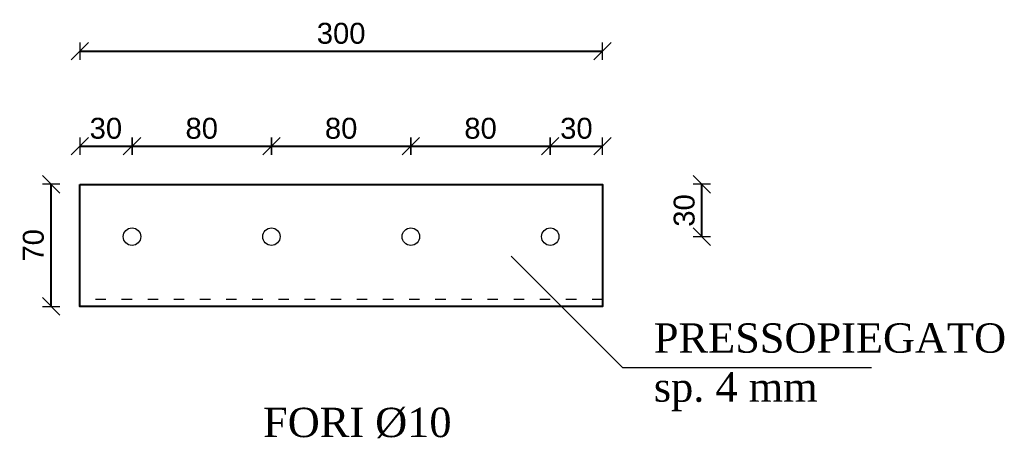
# Model space of a CAD drawing. Header units: millimetres. Extents: x -116399 to 112199, y -90759 to -31335.
# Drawn here: x 26924 to 27489, y -48995 to -48755 of the extents above; entities that cross this region are included whole.
import ezdxf

# ---------------------------------------------------------------- set-up
doc = ezdxf.new("R2010")
doc.units = ezdxf.units.MM
doc.linetypes.add('ACAD_ISO03W100', pattern=[30, 12, -18])
for name, color, linetype, lineweight in [('AZF_0', 7, 'Continuous', 9), ('AZF_2', 2, 'Continuous', 25), ('AZF_QUOTE', 142, 'Continuous', 5), ('cartiglio', 7, 'Continuous', 15)]:
    doc.layers.add(name, color=color, linetype=linetype, lineweight=lineweight)
doc.styles.get("Standard").update_dxf_attribs({"font": 'arial.ttf'})
doc.dimstyles.new('Q5', dxfattribs={"dimtxt": 12, "dimasz": 0.2, "dimexe": 1.25, "dimexo": 0.75, "dimgap": 4, "dimtad": 1, "dimzin": 12, "dimdsep": 46, "dimtxsty": 'Standard', "dimblk": 'Q', "dimcen": 2.5, "dimse1": 1, "dimse2": 1, "dimazin": 3, "dimtfac": 1.25, "dimtix": 1, "dimtmove": 2, "dimatfit": 3, "dimldrblk": 'Q', "dimfxl": 1, "dimtolj": 1, "dimtzin": 12})

# ---------------------------------------------------------------- blocks, each defined once
blk = doc.blocks.new('Q')
at = {"color": 4}
blk.add_line((-25, -25), (25, 25), dxfattribs=at)
blk.add_line((0, -25), (0, 25))
blk = doc.blocks.new('*D144')
at = {"layer": 'AZF_QUOTE', "color": 0, "lineweight": -2}
blk.add_line((26958.42, -48827.17), (26988.02, -48827.17), dxfattribs=at)
at = {"layer": 'Defpoints', "color": 0}
for p in [(26988.22, -48827.17), (26958.22, -48849.11), (26988.22, -48879.11)]:
    blk.add_point(p, dxfattribs=at)
at = {"layer": 'AZF_QUOTE', "color": 0, "lineweight": -2, "xscale": 0.2, "yscale": 0.2, "zscale": 0.2, "rotation": 180}
blk.add_blockref('Q', (26958.22, -48827.17), dxfattribs=at)
at = {"layer": 'AZF_QUOTE', "color": 0, "lineweight": -2, "xscale": 0.2, "yscale": 0.2, "zscale": 0.2}
blk.add_blockref('Q', (26988.22, -48827.17), dxfattribs=at)
at = {"layer": 'AZF_QUOTE', "color": 0, "insert": (26973.22, -48817.04), "char_height": 12, "attachment_point": 5}
blk.add_mtext('\\A1;30', dxfattribs=at)
blk = doc.blocks.new('*D145')
at = {"layer": 'AZF_QUOTE', "color": 0, "lineweight": -2}
blk.add_line((26988.42, -48827.17), (27068.02, -48827.17), dxfattribs=at)
at = {"layer": 'Defpoints', "color": 0}
for p in [(27068.22, -48827.17), (26988.22, -48879.11), (27068.22, -48879.11)]:
    blk.add_point(p, dxfattribs=at)
at = {"layer": 'AZF_QUOTE', "color": 0, "lineweight": -2, "xscale": 0.2, "yscale": 0.2, "zscale": 0.2, "rotation": 180}
blk.add_blockref('Q', (26988.22, -48827.17), dxfattribs=at)
at = {"layer": 'AZF_QUOTE', "color": 0, "lineweight": -2, "xscale": 0.2, "yscale": 0.2, "zscale": 0.2}
blk.add_blockref('Q', (27068.22, -48827.17), dxfattribs=at)
at = {"layer": 'AZF_QUOTE', "color": 0, "insert": (27028.22, -48817.04), "char_height": 12, "attachment_point": 5}
blk.add_mtext('\\A1;80', dxfattribs=at)
blk = doc.blocks.new('*D146')
at = {"layer": 'AZF_QUOTE', "color": 0, "lineweight": -2}
blk.add_line((27068.42, -48827.17), (27148.02, -48827.17), dxfattribs=at)
at = {"layer": 'Defpoints', "color": 0}
for p in [(27148.22, -48827.17), (27068.22, -48879.11), (27148.22, -48879.11)]:
    blk.add_point(p, dxfattribs=at)
at = {"layer": 'AZF_QUOTE', "color": 0, "lineweight": -2, "xscale": 0.2, "yscale": 0.2, "zscale": 0.2, "rotation": 180}
blk.add_blockref('Q', (27068.22, -48827.17), dxfattribs=at)
at = {"layer": 'AZF_QUOTE', "color": 0, "lineweight": -2, "xscale": 0.2, "yscale": 0.2, "zscale": 0.2}
blk.add_blockref('Q', (27148.22, -48827.17), dxfattribs=at)
at = {"layer": 'AZF_QUOTE', "color": 0, "insert": (27108.22, -48817.04), "char_height": 12, "attachment_point": 5}
blk.add_mtext('\\A1;80', dxfattribs=at)
blk = doc.blocks.new('*D147')
at = {"layer": 'AZF_QUOTE', "color": 0, "lineweight": -2}
blk.add_line((27148.42, -48827.17), (27228.02, -48827.17), dxfattribs=at)
at = {"layer": 'Defpoints', "color": 0}
for p in [(27228.22, -48827.17), (27148.22, -48879.11), (27228.22, -48879.11)]:
    blk.add_point(p, dxfattribs=at)
at = {"layer": 'AZF_QUOTE', "color": 0, "lineweight": -2, "xscale": 0.2, "yscale": 0.2, "zscale": 0.2, "rotation": 180}
blk.add_blockref('Q', (27148.22, -48827.17), dxfattribs=at)
at = {"layer": 'AZF_QUOTE', "color": 0, "lineweight": -2, "xscale": 0.2, "yscale": 0.2, "zscale": 0.2}
blk.add_blockref('Q', (27228.22, -48827.17), dxfattribs=at)
at = {"layer": 'AZF_QUOTE', "color": 0, "insert": (27188.22, -48817.04), "char_height": 12, "attachment_point": 5}
blk.add_mtext('\\A1;80', dxfattribs=at)
blk = doc.blocks.new('*D148')
at = {"layer": 'AZF_QUOTE', "color": 0, "lineweight": -2}
blk.add_line((27228.42, -48827.17), (27258.02, -48827.17), dxfattribs=at)
at = {"layer": 'Defpoints', "color": 0}
for p in [(27258.22, -48827.17), (27258.22, -48849.11), (27228.22, -48879.11)]:
    blk.add_point(p, dxfattribs=at)
at = {"layer": 'AZF_QUOTE', "color": 0, "lineweight": -2, "xscale": 0.2, "yscale": 0.2, "zscale": 0.2, "rotation": 180}
blk.add_blockref('Q', (27228.22, -48827.17), dxfattribs=at)
at = {"layer": 'AZF_QUOTE', "color": 0, "lineweight": -2, "xscale": 0.2, "yscale": 0.2, "zscale": 0.2}
blk.add_blockref('Q', (27258.22, -48827.17), dxfattribs=at)
at = {"layer": 'AZF_QUOTE', "color": 0, "insert": (27243.22, -48817.04), "char_height": 12, "attachment_point": 5}
blk.add_mtext('\\A1;30', dxfattribs=at)
blk = doc.blocks.new('*D142')
at = {"layer": 'AZF_QUOTE', "color": 0, "lineweight": -2}
blk.add_line((26958.42, -48772.7), (27258.02, -48772.7), dxfattribs=at)
at = {"layer": 'Defpoints', "color": 0}
for p in [(27258.22, -48772.7), (26958.22, -48849.11), (27258.22, -48849.11)]:
    blk.add_point(p, dxfattribs=at)
at = {"layer": 'AZF_QUOTE', "color": 0, "lineweight": -2, "xscale": 0.2, "yscale": 0.2, "zscale": 0.2, "rotation": 180}
blk.add_blockref('Q', (26958.22, -48772.7), dxfattribs=at)
at = {"layer": 'AZF_QUOTE', "color": 0, "lineweight": -2, "xscale": 0.2, "yscale": 0.2, "zscale": 0.2}
blk.add_blockref('Q', (27258.22, -48772.7), dxfattribs=at)
at = {"layer": 'AZF_QUOTE', "color": 0, "insert": (27108.22, -48762.57), "char_height": 12, "attachment_point": 5}
blk.add_mtext('\\A1;300', dxfattribs=at)
blk = doc.blocks.new('*D149')
at = {"layer": 'AZF_QUOTE', "color": 0, "lineweight": -2}
blk.add_line((26941.76, -48918.91), (26941.76, -48849.31), dxfattribs=at)
at = {"layer": 'Defpoints', "color": 0}
for p in [(26941.76, -48849.11), (26958.22, -48849.11), (26958.22, -48919.11)]:
    blk.add_point(p, dxfattribs=at)
at = {"layer": 'AZF_QUOTE', "color": 0, "lineweight": -2, "xscale": 0.2, "yscale": 0.2, "zscale": 0.2}
for p, rotation in [((26941.76, -48849.11), 90), ((26941.76, -48919.11), 270)]:
    blk.add_blockref('Q', p, dxfattribs=dict(at, rotation=rotation))
at = {"layer": 'AZF_QUOTE', "color": 0, "insert": (26931.64, -48884.11), "char_height": 12, "attachment_point": 5, "rotation": 90}
blk.add_mtext('\\A1;70', dxfattribs=at)
blk = doc.blocks.new('*D143')
at = {"layer": 'AZF_QUOTE', "color": 0, "lineweight": -2}
blk.add_line((27315.25, -48878.91), (27315.25, -48849.31), dxfattribs=at)
at = {"layer": 'Defpoints', "color": 0}
for p in [(27228.22, -48849.11), (27315.25, -48849.11), (27228.22, -48879.11)]:
    blk.add_point(p, dxfattribs=at)
at = {"layer": 'AZF_QUOTE', "color": 0, "lineweight": -2, "xscale": 0.2, "yscale": 0.2, "zscale": 0.2}
for p, rotation in [((27315.25, -48849.11), 90), ((27315.25, -48879.11), 270)]:
    blk.add_blockref('Q', p, dxfattribs=dict(at, rotation=rotation))
at = {"layer": 'AZF_QUOTE', "color": 0, "insert": (27305.12, -48864.11), "char_height": 12, "attachment_point": 5, "rotation": 90}
blk.add_mtext('\\A1;30', dxfattribs=at)

msp = doc.modelspace()

# ---------------------------------------------------------------- linework, layer by layer
at = {"layer": 'AZF_0'}
msp.add_lwpolyline([(27205.829, -48890.35), (27269.627, -48954.149), (27412.528, -48954.149)], dxfattribs=at)
at = {"layer": 'AZF_0', "linetype": 'ACAD_ISO03W100', "ltscale": 0.5}
msp.add_lwpolyline([(27258.22, -48915.114), (26958.22, -48915.114)], dxfattribs=at)
at = {"layer": 'AZF_0'}
for centre in [(26988.22, -48879.114), (27068.22, -48879.114), (27148.22, -48879.114), (27228.22, -48879.114)]:
    msp.add_circle(centre, 5, dxfattribs=at)
at = {"layer": 'AZF_2'}
msp.add_lwpolyline([(26958.22, -48849.114), (27258.22, -48849.114), (27258.22, -48919.114), (26958.22, -48919.114)], close=True, dxfattribs=at)

# ---------------------------------------------------------------- texts
at = {"layer": 'cartiglio', "char_height": 24, "attachment_point": 5}
for s, insert, width in [('\\pxql;{\\fTimes New Roman|b0|i0|c0|p18;\\H0.7018x;PRESSOPIEGATO\\Psp. 4 mm}', (27763.079, -48954.024, 0), 950.82796), ('\\pxql;{\\fTimes New Roman|b0|i0|c0|p18;\\H0.7018x;FORI %%C10}', (27533.555, -48985.997, 0), 940.22545)]:
    msp.add_mtext(s, dxfattribs=dict(at, insert=insert, width=width))

# ---------------------------------------------------------------- dimensions: what is measured, and where the dimension line sits
at = {"layer": 'AZF_QUOTE'}
for base, p1, p2, picture, middle in [((27258.22, -48772.699), (26958.22, -48849.114), (27258.22, -48849.114), '*D142', (27108.22, -48762.568)), ((26988.22, -48827.167), (26958.22, -48849.114), (26988.22, -48879.114), '*D144', (26973.22, -48817.037)), ((27068.22, -48827.167), (26988.22, -48879.114), (27068.22, -48879.114), '*D145', (27028.22, -48817.041)), ((27148.22, -48827.167), (27068.22, -48879.114), (27148.22, -48879.114), '*D146', (27108.22, -48817.041)), ((27228.22, -48827.167), (27148.22, -48879.114), (27228.22, -48879.114), '*D147', (27188.22, -48817.041)), ((27258.22, -48827.167), (27228.22, -48879.114), (27258.22, -48849.114), '*D148', (27243.22, -48817.037))]:
    dim = msp.add_linear_dim(base=base, p1=p1, p2=p2, dimstyle='Q5', override={"dimblk": 'Q'}, dxfattribs=at)
    dim.commit()
    dim.dimension.update_dxf_attribs({"geometry": picture, "text_midpoint": middle})
for base, p1, p2, picture, middle in [((26941.763, -48849.114), (26958.22, -48919.114), (26958.22, -48849.114), '*D149', (26931.636, -48884.114)), ((27315.254, -48849.114), (27228.22, -48879.114), (27228.22, -48849.114), '*D143', (27305.123, -48864.114))]:
    dim = msp.add_linear_dim(base=base, p1=p1, p2=p2, angle=90, dimstyle='Q5', override={"dimblk": 'Q'}, dxfattribs=at)
    dim.commit()
    dim.dimension.update_dxf_attribs({"geometry": picture, "text_midpoint": middle})

doc.saveas('drawing.dxf')
